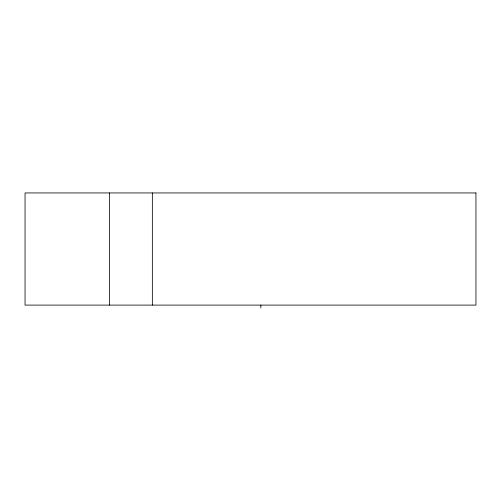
<?xml version="1.0" encoding="UTF-8"?>
<svg xmlns="http://www.w3.org/2000/svg" width="501" height="501" viewBox="0 0 501 501"><rect width="100%" height="100%" fill="white"/><g stroke="black" fill="none" stroke-linecap="round" stroke-linejoin="round"><path stroke-width="0.75" d="M260.852 305.096L260.852 308.059M152.348 192.941L152.348 305.096M109.487 192.941L109.487 305.096M475.95 192.941L25.05 192.941L25.05 305.096L475.95 305.096L475.95 192.941"/></g></svg>
